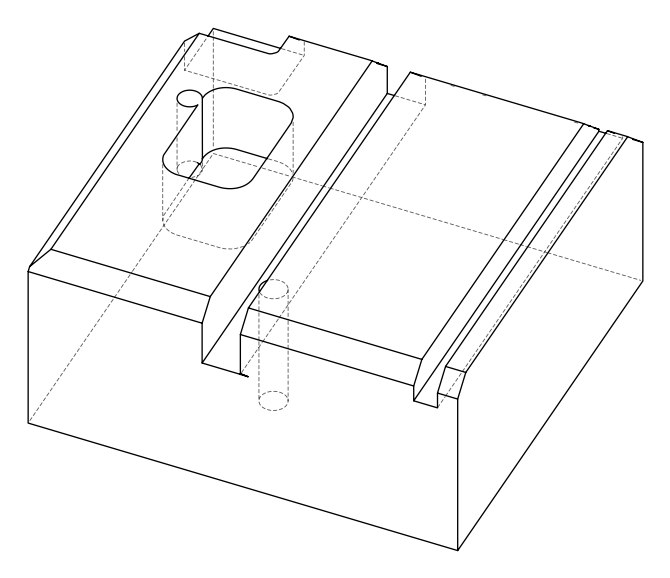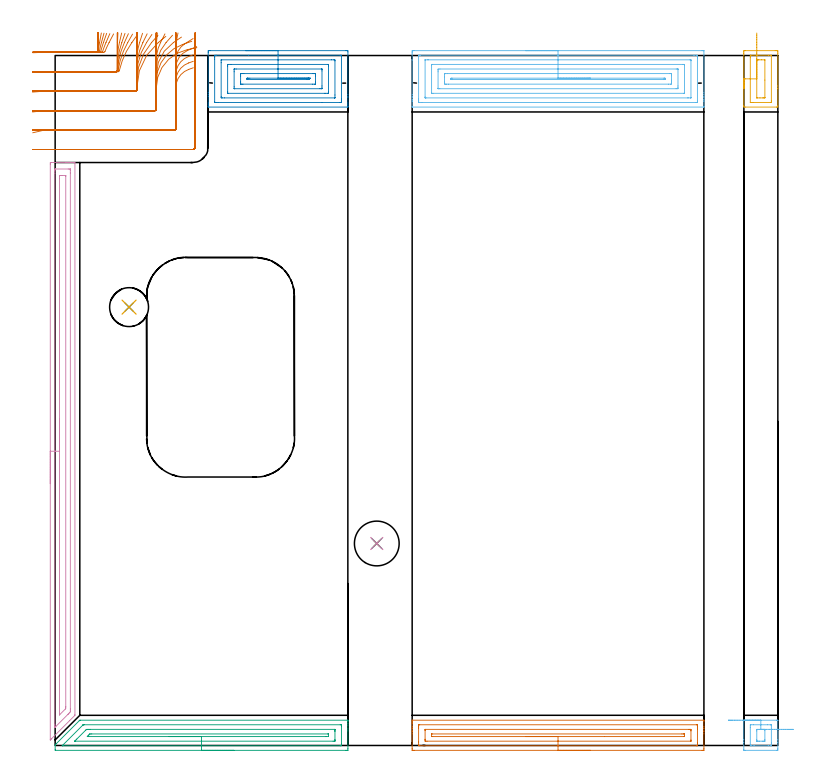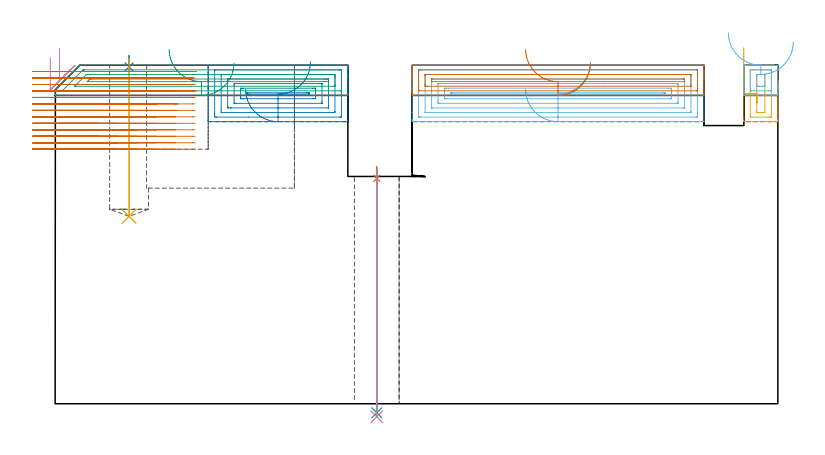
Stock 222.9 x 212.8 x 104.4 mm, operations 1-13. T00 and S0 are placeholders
(PLAN: 16 operations, 7 tool changes, 52.1 min)
(1 SPOT_DRILL | STEP1HOLE | NXT0321_9005460120000 | 0.04 min | 3787 mm3)
(2 SPOT_DRILL_1 | STEP1POCKET | NXT0321_9005460120000 | 0.03 min | 2 mm3)
(3 DRILL_THROUGH_HOLE_INTO_CENTER | STEP1HOLE | NXT0301_042 | 0.31 min | 2775 mm3)
(4 DRILL_TO_ENLARGE_THROUGH_HOLE | STEP1HOLE | NXT0301_103 | 0.31 min | 9040 mm3)
(5 DRILL_BLIND_HOLE_INTO_CENTER | STEP1POCKET | NXT0301_091 | 0.2 min | 5098 mm3)
(6 AREA_MILL | FG_CHAMFER_SURFACE | UGT0205_001 | 5.25 min | 15922 mm3)
(7 AREA_MILL_1 | FG_CHAMFER_SURFACE_1 | UGT0205_001 | 3.07 min | 4378 mm3)
(8 AREA_MILL_2 | FG_CHAMFER_SURFACE_2 | UGT0205_001 | 2.62 min | 8815 mm3)
(9 AREA_MILL_3 | FG_CHAMFER_SURFACE_3 | UGT0205_001 | 2.98 min | 4148 mm3)
(10 AREA_MILL_4 | FG_CHAMFER_SURFACE_4 | UGT0205_001 | 4.4 min | 5135 mm3)
(11 AREA_MILL_5 | FG_CHAMFER_SURFACE_5 | UGT0205_001 | 0.79 min | 2120 mm3)
(12 AREA_MILL_6 | FG_CHAMFER_SURFACE_6 | UGT0205_001 | 0.52 min | 629 mm3)
(13 MILL_CORNER_NOTCH_RECTANGULAR | CORNER_NOTCH_RECTANGULAR | NXT0201_009 | Follow Part, ap 2, ae 75% | 10.26 min | 38932 mm3)
(14 MILL_RECTANGULAR_POCKET | POCKET_RECTANGULAR_STRAIGHT | NXT0201_012 | Follow Part, ap 4, ae 75% | 5.78 min | 112252 mm3)
(15 MILL_RECTANGULAR_SLOT | SLOT_RECTANGULAR | NXT0201_012 | Follow Part, ap 4, ae 75% | 9.06 min | 136622 mm3)
(16 MILL_RECTANGULAR_SLOT_1 | SLOT_RECTANGULAR_1 | NXT0201_011 | Follow Part, ap 3, ae 75% | 6.47 min | 46583 mm3)
(TOOL NXT0321_9005460120000 | NC Spot Drill, 142deg, 12mm, Carbide, Uncoated | D12 PA142 FL30 Z2)
(TOOL NXT0301_042 | Carbide Drill 7.1mm [860.1-0710-057A1-MM 2214] | D7.1 PA140 FL85 Z2)
(TOOL NXT0301_103 | Carbide Drill 13.8mm [860.1-1380-062A1-MM 2214] | D13.8 PA140 FL77 Z2)
(TOOL NXT0301_091 | Carbide Drill 12mm [860.1-1200-036A1-MM 2214] | D12 PA140 FL55 Z2)
(TOOL UGT0205_001 | Chamfer Mill 20 x 3 x 45 deg. | D20 FL50 Z2)
(TOOL NXT0201_009 | ENDMILL 8mm [2P460-0800-NA 1630] | D8 FL26 Z6)
(TOOL NXT0201_012 | ENDMILL 16mm [2P460-1600-NA 1630] | D16 FL38 Z6)
(TOOL NXT0201_011 | ENDMILL 12mm [2P460-1200-NA 1630] | D12 FL38 Z6)
(OP 1 SPOT_DRILL)
G17 G21 G94 G90
T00 M6
G54
G17 G0 G90 X99.2 Y62.3 S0 M3
G43 Z114.4 H0
G94 G81 G98 Z69.502 F250. R73.1
G80
M5
M2
(OP 2 SPOT_DRILL_1)
G17 G21 G94 G90
T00 M6
G54
G17 G0 G90 X22.8 Y135.2 S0 M3
G43 Z114.4 H0
G94 G81 G98 Z103.884 F250. R107.4
G80
M5
M2
(OP 3 DRILL_THROUGH_HOLE_INTO_CENTER)
G17 G21 G94 G90
T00 M6
G54
G17 G0 G90 X99.2 Y62.3 S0 M3
G43 Z114.4 H1
G94 G73 G98 Z-2.792 F250. Q6.627 R72.1
G80
M5
M2
(OP 4 DRILL_TO_ENLARGE_THROUGH_HOLE)
G17 G21 G94 G90
T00 M6
G54
G17 G0 G90 X99.2 Y62.3 S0 M3
G43 Z114.4 H1
G94 G73 G98 Z-4.011 F250. Q12.352 R72.1
G80
M5
M2
(OP 5 DRILL_BLIND_HOLE_INTO_CENTER)
G17 G21 G94 G90
T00 M6
G54
G17 G0 G90 X22.8 Y135.2 S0 M3
G43 Z114.4 H1
G94 G81 G98 Z57.8 F250. R106.4
G80
M5
M2
(OP 6 AREA_MILL)
G17 G21 G94 G90
T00 M6
G54
G17 G0 G90 X145.1 Y214.3 S1061 M3
G43 Z114.4 H0
Z97.
G94 G1 X145.138 Z96.128 F250.
X145.252 Z95.263
X145.441 Z94.412
X145.703 Z93.58
X146.037 Z92.774
X146.44 Z92.
X146.908 Z91.264
X147.44 Z90.572
X148.029 Z89.929
X148.672 Z89.34
X149.364 Z88.808
X150.1 Z88.34
X150.874 Z87.937
X151.68 Z87.603
X152.512 Z87.341
X153.364 Z87.152
X154.228 Z87.038
X155.1 Z87.
X199.544
X200.057 Y214.294 Z87.003
X200.09 Y214.291 Z87.005
X200.1 Y214.252 Z87.045
Y201.329 Z99.966
Y200.781 Z100.512
Y200.124 Z101.173
Y199.905 Z101.392
Y199.248 Z102.049
Y199.029 Z102.267
Y198.591 Z102.708
Y197.088 Z104.21
X200.097 Y196.992 Z104.301
X200.09 Y196.903 Z104.389
X199.989 Y196.9 Z104.4
X110.211
X110.11 Y196.903 Z104.389
X110.103 Y196.992 Z104.301
X110.1 Y197.088 Z104.21
Y198.591 Z102.708
Y199.029 Z102.267
Y199.248 Z102.049
Y199.905 Z101.392
Y200.124 Z101.173
Y200.781 Z100.512
Y211.404 Z89.892
Y213.595 Z87.702
X110.104 Y213.923 Z87.373
X110.11 Y214.292 Z87.005
X110.278 Y214.296 Z87.002
X110.656 Y214.3 Z87.
X155.1
Y212.886 Z88.414
X197.042
X197.767 Y212.884 Z88.416
X197.933 Y212.883 Z88.417
X198.074 Y212.879 Z88.421
X198.09 Y212.834 Z88.466
X198.096 Y212.722 Z88.578
X198.099 Y212.171 Z89.129
X198.1 Y211.842 Z89.458
X198.099 Y198.702 Z102.598
X198.092 Y198.372 Z102.928
X198.09 Y198.331 Z102.969
X198.079 Y198.321 Z102.979
X198.038 Y198.319 Z102.981
X197.948 Y198.316 Z102.984
X197.767 Y198.315 Z102.985
X197.603 Y198.314 Z102.986
X113.159
X112.433 Y198.316 Z102.984
X112.267 Y198.317 Z102.983
X112.126 Y198.321 Z102.979
X112.11 Y198.366 Z102.934
X112.104 Y198.478 Z102.822
X112.101 Y199.029 Z102.271
X112.1 Y199.358 Z101.942
X112.101 Y212.498 Z88.802
X112.108 Y212.828 Z88.472
X112.11 Y212.869 Z88.431
X112.121 Y212.879 Z88.421
X112.162 Y212.881 Z88.419
X112.252 Y212.884 Z88.416
X112.433 Y212.885 Z88.415
X112.597 Y212.886 Z88.414
X155.1
Y211.472 Z89.828
X195.81 Y211.471 Z89.829
X195.989 Y211.469 Z89.831
X196.048 Y211.468 Z89.832
X196.087 Y211.465 Z89.835
X196.092 Y211.404 Z89.896
X196.097 Y211.295 Z90.005
X196.099 Y211.186 Z90.114
Y199.797 Z101.503
X196.094 Y199.76 Z101.54
X196.09 Y199.736 Z101.564
X196.077 Y199.735 Z101.565
X195.989 Y199.732 Z101.568
X195.279 Y199.729 Z101.571
X195.1 Y199.728 Z101.572
X114.39 Y199.729 Z101.571
X114.211 Y199.731 Z101.569
X114.152 Y199.732 Z101.568
X114.113 Y199.735 Z101.565
X114.108 Y199.796 Z101.504
X114.103 Y199.905 Z101.395
X114.101 Y200.014 Z101.286
Y211.403 Z89.897
X114.106 Y211.44 Z89.86
X114.11 Y211.464 Z89.836
X114.123 Y211.466 Z89.834
X114.211 Y211.468 Z89.832
X114.921 Y211.471 Z89.829
X115.1 Y211.472 Z89.828
X155.1
Y210.057 Z91.243
X193.689
X194.008 Y210.055 Z91.245
X194.079 Y210.053 Z91.247
X194.088 Y210.051 Z91.249
X194.092 Y210.042 Z91.258
X194.097 Y210.007 Z91.293
X194.099 Y209.936 Z91.364
Y201.274 Z100.026
X194.097 Y201.178 Z100.122
X194.094 Y201.155 Z100.145
X194.09 Y201.15 Z100.15
X194.081 Y201.147 Z100.153
X194.019 Y201.144 Z100.156
X193.844 Y201.143 Z100.157
X116.511
X116.192 Y201.145 Z100.155
X116.121 Y201.147 Z100.153
X116.112 Y201.149 Z100.151
X116.108 Y201.158 Z100.142
X116.103 Y201.193 Z100.107
X116.101 Y201.264 Z100.036
Y209.926 Z91.374
X116.103 Y210.022 Z91.278
X116.106 Y210.045 Z91.255
X116.11 Y210.05 Z91.25
X116.119 Y210.053 Z91.247
X116.181 Y210.056 Z91.244
X116.356 Y210.057 Z91.243
X155.1
Y208.643 Z92.657
X191.568
X191.976 Y208.639 Z92.661
X192.076 Y208.636 Z92.664
X192.091 Y208.634 Z92.666
X192.094 Y208.617 Z92.683
X192.097 Y208.582 Z92.718
X192.099 Y208.508 Z92.792
Y203.41 Z97.89
X192.097 Y202.866 Z98.434
X192.09 Y202.68 Z98.62
X192.076 Y202.564 Z98.736
X191.521 Y202.557 Z98.743
X118.632
X118.224 Y202.561 Z98.739
X118.124 Y202.564 Z98.736
X118.109 Y202.566 Z98.734
X118.106 Y202.584 Z98.716
X118.103 Y202.618 Z98.682
X118.101 Y202.692 Z98.608
Y207.79 Z93.51
X118.103 Y208.335 Z92.965
X118.11 Y208.52 Z92.78
X118.124 Y208.636 Z92.664
X118.679 Y208.643 Z92.657
X155.1
Y207.229 Z94.071
X189.448 Y207.228 Z94.072
X189.767 Y207.226 Z94.074
X190.076 Y207.222 Z94.078
X190.09 Y206.914 Z94.386
X190.098 Y206.588 Z94.712
X190.1 Y205.162 Z96.138
X190.099 Y204.835 Z96.465
X190.09 Y204.286 Z97.014
X190.079 Y203.978 Z97.322
X189.767 Y203.975 Z97.325
X189.196 Y203.972 Z97.328
X121.322 Y203.971 Z97.329
X120.752 Y203.972 Z97.328
X120.433 Y203.974 Z97.326
X120.124 Y203.978 Z97.322
X120.11 Y204.286 Z97.014
X120.102 Y204.612 Z96.688
X120.1 Y206.038 Z95.262
X120.101 Y206.365 Z94.935
X120.11 Y206.914 Z94.386
X120.121 Y207.222 Z94.078
X120.433 Y207.225 Z94.075
X121.004 Y207.228 Z94.072
X155.1 Y207.229 Z94.071
Y205.815 Z95.485
X187.762
X187.989 Y205.814 Z95.486
X188.061 Y205.811 Z95.489
X188.08 Y205.809 Z95.491
X188.09 Y205.781 Z95.519
X188.096 Y205.709 Z95.591
X188.1 Y205.6 Z95.7
X188.099 Y205.545 Z95.755
X188.096 Y205.491 Z95.809
X188.088 Y205.392 Z95.908
X187.989 Y205.389 Z95.911
X187.762 Y205.386 Z95.914
X122.438 Y205.385 Z95.915
X122.211 Y205.386 Z95.914
X122.139 Y205.389 Z95.911
X122.12 Y205.391 Z95.909
X122.11 Y205.419 Z95.881
X122.104 Y205.491 Z95.809
X122.1 Y205.6 Z95.7
X122.101 Y205.655 Z95.645
X122.104 Y205.709 Z95.591
X122.112 Y205.808 Z95.492
X122.211 Y205.811 Z95.489
X122.438 Y205.814 Z95.486
X155.1 Y205.815 Z95.485
X155.972 Z95.523
X156.836 Z95.637
X157.688 Z95.826
X158.52 Z96.088
X159.326 Z96.422
X160.1 Z96.825
X160.836 Z97.294
X161.528 Z97.825
X162.171 Z98.414
X162.76 Z99.057
X163.292 Z99.749
X163.76 Z100.485
X164.163 Z101.259
X164.497 Z102.065
X164.759 Z102.897
X164.948 Z103.749
X165.062 Z104.614
X165.1 Z105.485
G0 Z114.4
M5
M2
(OP 7 AREA_MILL_1)
G17 G21 G94 G90
T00 M6
G54
G17 G0 G90 X165.1 Y-1.5 S1061 M3
G43 Z114.4 H0
Z105.1
G94 G1 X165.062 Z104.228 F250.
X164.948 Z103.364
X164.759 Z102.512
X164.497 Z101.68
X164.163 Z100.874
X163.76 Z100.1
X163.292 Z99.364
X162.76 Z98.672
X162.171 Z98.029
X161.528 Z97.44
X160.836 Z96.909
X160.1 Z96.44
X159.326 Z96.037
X158.52 Z95.703
X157.688 Z95.441
X156.837 Z95.252
X155.972 Z95.138
X155.1 Z95.1
X110.831 Y-1.499 Z95.101
X110.656 Y-1.498 Z95.102
X110.106 Y-1.491 Z95.105
X110.103 Y-1.429 Z95.167
X110.1 Y-0.873 Z95.724
Y3.597 Z100.191
Y4.268 Z100.865
Y4.491 Z101.088
Y5.162 Z101.759
Y5.385 Z101.981
Y5.832 Z102.431
Y6.726 Z103.325
Y7.173 Z103.772
Y7.487 Z104.085
X110.106 Y7.757 Z104.35
X110.11 Y7.804 Z104.396
X110.209 Y7.8 Z104.4
X199.992
X200.09 Y7.804 Z104.396
X200.093 Y7.758 Z104.35
X200.1 Y7.487 Z104.085
Y5.832 Z102.431
Y5.385 Z101.981
Y5.162 Z101.759
Y4.491 Z101.088
Y4.268 Z100.865
Y3.597 Z100.191
Y-0.873 Z95.724
X200.098 Y-1.429 Z95.167
X200.094 Y-1.491 Z95.105
X199.544 Y-1.5 Z95.1
X155.1
Y-0.086 Z96.514
X112.433 Y-0.085 Z96.515
X112.327 Y-0.083 Z96.517
X112.124 Y-0.079 Z96.521
X112.11 Y0.021 Z96.621
X112.103 Y0.353 Z96.953
X112.101 Y0.915 Z97.515
X112.1 Y1.25 Z97.85
Y5.385 Z101.985
Y5.72 Z102.32
X112.104 Y6.279 Z102.879
X112.107 Y6.362 Z102.962
X112.109 Y6.377 Z102.977
X112.151 Y6.38 Z102.98
X112.221 Y6.383 Z102.983
X112.328 Y6.385 Z102.985
X112.433 Y6.386 Z102.986
X197.767 Y6.385 Z102.985
X197.873 Y6.383 Z102.983
X198.076 Y6.379 Z102.979
X198.09 Y6.279 Z102.879
X198.097 Y5.947 Z102.547
X198.099 Y5.385 Z101.985
X198.1 Y5.05 Z101.65
Y0.915 Z97.515
Y0.58 Z97.18
X198.096 Y0.021 Z96.621
X198.093 Y-0.062 Z96.538
X198.091 Y-0.077 Z96.523
X198.049 Y-0.08 Z96.52
X197.979 Y-0.084 Z96.516
X197.873 Y-0.085 Z96.515
X197.767 Y-0.086 Z96.514
X155.1
Y1.328 Z97.928
X114.689 Y1.329 Z97.929
X114.211 Y1.33 Z97.93
X114.143 Y1.332 Z97.932
X114.111 Y1.335 Z97.935
X114.105 Y1.474 Z98.074
X114.101 Y1.697 Z98.297
X114.1 Y1.809 Z98.409
Y1.921 Z98.521
Y4.603 Z101.203
X114.102 Y4.715 Z101.315
X114.11 Y4.937 Z101.537
X114.116 Y4.966 Z101.566
X114.123 Y4.969 Z101.569
X114.151 Y4.971 Z101.571
X195.511
X195.989 Y4.97 Z101.57
X196.057 Y4.968 Z101.568
X196.089 Y4.965 Z101.565
X196.095 Y4.826 Z101.426
X196.099 Y4.603 Z101.203
X196.1 Y4.491 Z101.091
Y1.697 Z98.297
X196.098 Y1.586 Z98.186
X196.09 Y1.363 Z97.963
X196.084 Y1.334 Z97.934
X196.077 Y1.331 Z97.931
X196.049 Y1.329 Z97.929
X155.1 Y1.328 Z97.928
Y2.743 Z99.343
X116.437
X116.236 Y2.745 Z99.345
X116.137 Y2.748 Z99.348
X116.117 Y2.749 Z99.349
X116.11 Y2.759 Z99.359
X116.108 Y2.798 Z99.398
X116.102 Y3.484 Z100.084
X116.107 Y3.54 Z100.14
X116.109 Y3.548 Z100.148
X116.121 Y3.551 Z100.151
X116.169 Y3.554 Z100.154
X116.27 Y3.556 Z100.156
X193.322 Y3.557 Z100.157
X193.763
X193.964 Y3.555 Z100.155
X194.063 Y3.552 Z100.152
X194.083 Y3.551 Z100.151
X194.09 Y3.541 Z100.141
X194.092 Y3.502 Z100.102
X194.098 Y2.816 Z99.416
X194.093 Y2.76 Z99.36
X194.091 Y2.752 Z99.352
X194.079 Y2.749 Z99.349
X194.031 Y2.746 Z99.346
X193.93 Y2.744 Z99.344
X169.433 Y2.743 Z99.343
X155.1
X154.228 Z99.381
X153.364 Z99.495
X152.512 Z99.683
X151.68 Z99.946
X150.874 Z100.28
X150.1 Z100.682
X149.364 Z101.151
X148.672 Z101.682
X148.029 Z102.272
X147.44 Z102.915
X146.909 Z103.607
X146.44 Z104.343
X146.037 Z105.116
X145.703 Z105.922
X145.441 Z106.754
X145.252 Z107.606
X145.138 Z108.471
X145.1 Z109.343
G0 Z114.4
M5
M2
(OP 8 AREA_MILL_2)
G17 G21 G94 G90
T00 M6
G54
G17 G0 G90 X58.75 Y214.3 S1061 M3
G43 Z114.4 H0
Z97.
G94 G1 X58.788 Z96.129 F250.
X58.902 Z95.264
X59.091 Z94.412
X59.353 Z93.58
X59.687 Z92.774
X60.09 Z92.
X60.558 Z91.264
X61.09 Z90.572
X61.679 Z89.929
X62.322 Z89.34
X63.014 Z88.809
X63.75 Z88.34
X64.524 Z87.937
X65.33 Z87.603
X66.162 Z87.341
X67.013 Z87.152
X67.878 Z87.038
X68.75 Z87.
X89.705 Y214.299 Z87.001
X90.085 Y214.296 Z87.002
X90.29 Y214.292 Z87.005
X90.3 Y213.923 Z87.374
Y200.781 Z100.513
Y200.198 Z101.099
Y199.905 Z101.392
Y198.153 Z103.142
Y197.567 Z103.732
Y197.152 Z104.147
X90.298 Y197.024 Z104.268
X90.29 Y196.902 Z104.388
X90.151 Y196.9 Z104.4
X47.349
X47.21 Y196.902 Z104.388
X47.202 Y197.024 Z104.268
X47.2 Y197.152 Z104.147
Y197.567 Z103.732
Y198.153 Z103.142
Y200.198 Z101.099
Y200.781 Z100.513
Y201.366 Z99.929
Y213.632 Z87.666
X47.203 Y213.923 Z87.374
X47.21 Y214.292 Z87.005
X47.415 Y214.296 Z87.002
X47.795 Y214.3 Z87.
X68.75
Y212.886 Z88.414
X87.922 Y212.885 Z88.415
X88.088 Y212.883 Z88.417
X88.26 Y212.879 Z88.421
X88.291 Y212.874 Z88.426
X88.295 Y212.852 Z88.448
X88.297 Y212.826 Z88.474
X88.3 Y212.676 Z88.624
Y199.534 Z101.766
X88.297 Y199.029 Z102.271
X88.292 Y198.665 Z102.635
X88.276 Y198.321 Z102.979
X87.922 Y198.317 Z102.983
X87.756 Y198.315 Z102.985
X82.296 Y198.314 Z102.986
X50.306
X49.578 Y198.315 Z102.985
X49.412 Y198.317 Z102.983
X49.24 Y198.321 Z102.979
X49.209 Y198.326 Z102.974
X49.205 Y198.348 Z102.952
X49.203 Y198.374 Z102.926
X49.201 Y198.524 Z102.776
X49.2 Y211.666 Z89.634
X49.203 Y212.171 Z89.129
X49.208 Y212.535 Z88.765
X49.224 Y212.879 Z88.421
X49.578 Y212.883 Z88.417
X49.744 Y212.885 Z88.415
X59.692 Y212.886 Z88.414
X68.75
Y211.471 Z89.829
X85.246
X85.963 Y211.467 Z89.833
X86.138 Y211.464 Z89.836
X86.29 Y211.448 Z89.852
X86.295 Y211.295 Z90.005
X86.299 Y211.137 Z90.163
X86.3 Y200.623 Z100.677
X86.296 Y199.905 Z101.395
X86.293 Y199.753 Z101.547
X86.287 Y199.735 Z101.565
X86.272 Y199.733 Z101.567
X86.228 Y199.73 Z101.57
X86.138 Y199.729 Z101.571
X52.253
X51.537 Y199.733 Z101.567
X51.362 Y199.736 Z101.564
X51.21 Y199.752 Z101.548
X51.205 Y199.905 Z101.395
X51.201 Y200.063 Z101.237
X51.2 Y210.577 Z90.723
X51.203 Y211.295 Z90.005
X51.207 Y211.447 Z89.853
X51.213 Y211.465 Z89.835
X51.228 Y211.467 Z89.833
X51.272 Y211.47 Z89.83
X51.362 Y211.471 Z89.829
X68.75
Y210.057 Z91.243
X84.178
X84.244 Y210.056 Z91.244
X84.274 Y210.053 Z91.247
X84.286 Y210.051 Z91.249
X84.29 Y210.039 Z91.261
X84.294 Y209.951 Z91.349
X84.3 Y209.597 Z91.703
Y209.543 Z91.757
X84.299 Y201.657 Z99.643
X84.292 Y201.246 Z100.054
X84.29 Y201.15 Z100.15
X84.161 Y201.147 Z100.153
X83.985 Y201.145 Z100.155
X83.463 Y201.143 Z100.157
X83.095
X53.322
X53.256 Y201.144 Z100.156
X53.226 Y201.147 Z100.153
X53.214 Y201.149 Z100.151
X53.21 Y201.161 Z100.139
X53.206 Y201.249 Z100.051
X53.2 Y201.603 Z99.697
Y201.657 Z99.643
X53.201 Y209.543 Z91.757
X53.208 Y209.953 Z91.347
X53.21 Y210.049 Z91.251
X53.339 Y210.053 Z91.247
X53.515 Y210.055 Z91.245
X54.037 Y210.057 Z91.243
X54.405
X68.75
Y208.643 Z92.657
X82.116 Y208.642 Z92.658
X82.22 Y208.641 Z92.659
X82.27 Y208.639 Z92.661
X82.288 Y208.637 Z92.663
X82.29 Y208.621 Z92.679
X82.295 Y208.516 Z92.784
X82.3 Y208.057 Z93.243
Y203.41 Z97.89
X82.298 Y202.802 Z98.498
X82.292 Y202.598 Z98.702
X82.29 Y202.567 Z98.733
X82.274 Y202.564 Z98.736
X82.222 Y202.561 Z98.739
X82.114 Y202.558 Z98.742
X81.68 Y202.557 Z98.743
X55.384 Y202.558 Z98.742
X55.28 Y202.559 Z98.741
X55.23 Y202.561 Z98.739
X55.212 Y202.563 Z98.737
X55.21 Y202.579 Z98.721
X55.205 Y202.684 Z98.616
X55.2 Y203.143 Z98.157
Y207.79 Z93.51
X55.202 Y208.398 Z92.902
X55.208 Y208.602 Z92.698
X55.21 Y208.633 Z92.667
X55.226 Y208.636 Z92.664
X55.278 Y208.639 Z92.661
X55.386 Y208.642 Z92.658
X55.82 Y208.643 Z92.657
X68.75
Y207.229 Z94.071
X79.577 Y207.228 Z94.072
X79.896 Y207.226 Z94.074
X80.216 Y207.222 Z94.078
X80.29 Y207.216 Z94.084
X80.294 Y207.152 Z94.148
X80.298 Y207.046 Z94.254
X80.299 Y206.914 Z94.386
X80.3 Y206.518 Z94.782
Y204.765 Z96.535
X80.298 Y204.286 Z97.014
X80.295 Y204.088 Z97.212
X80.29 Y203.99 Z97.31
X80.283 Y203.977 Z97.323
X80.262 Y203.975 Z97.325
X80.215 Y203.972 Z97.328
X79.896 Y203.971 Z97.329
X79.325
X57.923 Y203.972 Z97.328
X57.604 Y203.974 Z97.326
X57.284 Y203.978 Z97.322
X57.21 Y203.984 Z97.316
X57.206 Y204.048 Z97.252
X57.202 Y204.154 Z97.146
X57.201 Y204.286 Z97.014
X57.2 Y204.682 Z96.618
Y206.435 Z94.865
X57.202 Y206.914 Z94.386
X57.205 Y207.112 Z94.188
X57.21 Y207.21 Z94.09
X57.217 Y207.222 Z94.078
X57.238 Y207.225 Z94.075
X57.285 Y207.228 Z94.072
X57.604 Y207.229 Z94.071
X58.175
X68.75
Y205.815 Z95.485
X78.113 Y205.814 Z95.486
X78.186
X78.244 Y205.811 Z95.489
X78.279 Y205.808 Z95.492
X78.29 Y205.804 Z95.496
X78.292 Y205.783 Z95.517
X78.298 Y205.6 Z95.7
X78.297 Y205.508 Z95.792
X78.293 Y205.417 Z95.883
X78.29 Y205.395 Z95.905
X78.274 Y205.392 Z95.908
X78.222 Y205.389 Z95.911
X78.113 Y205.386 Z95.914
X77.885 Y205.385 Z95.915
X77.658
X59.387 Y205.386 Z95.914
X59.314
X59.256 Y205.389 Z95.911
X59.221 Y205.392 Z95.908
X59.21 Y205.396 Z95.904
X59.208 Y205.417 Z95.883
X59.202 Y205.6 Z95.7
X59.203 Y205.692 Z95.608
X59.207 Y205.783 Z95.517
X59.21 Y205.805 Z95.495
X59.226 Y205.808 Z95.492
X59.278 Y205.811 Z95.489
X59.387 Y205.813 Z95.487
X59.615 Y205.814 Z95.486
X60.051 Y205.815 Z95.485
X68.75
X69.622 Z95.523
X70.486 Z95.637
X71.338 Z95.826
X72.17 Z96.088
X72.976 Z96.422
X73.75 Z96.825
X74.486 Z97.294
X75.178 Z97.825
X75.821 Z98.414
X76.41 Z99.058
X76.941 Z99.75
X77.41 Z100.485
X77.813 Z101.259
X78.147 Z102.065
X78.409 Z102.897
X78.598 Z103.749
X78.712 Z104.614
X78.75 Z105.485
G0 Z114.4
M5
M2
(OP 9 AREA_MILL_3)
G17 G21 G94 G90
T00 M6
G54
G17 G0 G90 X55.15 Y-1.5 S1061 M3
G43 Z114.4 H0
Z105.1
G94 G1 X55.112 Z104.228 F250.
X54.998 Z103.364
X54.809 Z102.512
X54.547 Z101.68
X54.213 Z100.874
X53.81 Z100.1
X53.342 Z99.364
X52.81 Z98.672
X52.221 Z98.029
X51.578 Z97.44
X50.886 Z96.908
X50.15 Z96.44
X49.376 Z96.037
X48.57 Z95.703
X47.738 Z95.441
X46.887 Z95.252
X46.022 Z95.138
X45.15 Z95.1
X0.143
X0.076 Y-1.497 Z95.102
X0.01 Y-1.492 Z95.105
X0. Y-1.194 Z95.405
Y0.027 Z96.627
X0.01 Y0.206 Z96.803
X0.12 Y0.319 Z96.916
X0.291 Y0.493 Z97.09
X7.418 Y7.62 Z104.216
X7.519 Y7.72 Z104.317
X7.606 Y7.796 Z104.389
X7.718 Y7.8 Z104.4
X90.157
X90.29 Y7.797 Z104.388
X90.297 Y7.765 Z104.356
X90.299 Y7.743 Z104.334
X90.3 Y7.398 Z103.998
Y6.852 Z103.451
Y6.279 Z102.874
Y5.099 Z101.696
Y4.491 Z101.085
Y-0.873 Z95.724
X90.298 Y-1.461 Z95.136
X90.293 Y-1.491 Z95.106
X89.712 Y-1.5 Z95.1
X45.15
Y-0.086 Z96.514
X2.371
X2.264 Y-0.084 Z96.516
X2.195 Y-0.081 Z96.519
X2.184 Y-0.08 Z96.52
X2.193 Y-0.065 Z96.535
X2.222 Y-0.03 Z96.57
X2.271 Y0.021 Z96.621
X2.321 Y0.071 Z96.671
X8.569 Y6.319 Z102.919
X8.609 Y6.357 Z102.957
X8.64 Y6.378 Z102.978
X8.66 Y6.381 Z102.981
X8.708 Y6.384 Z102.984
X8.806 Y6.385 Z102.985
X9.002 Y6.386 Z102.986
X87.929 Y6.385 Z102.985
X88.036 Y6.384 Z102.984
X88.248 Y6.379 Z102.979
X88.291 Y6.376 Z102.976
X88.294 Y6.364 Z102.964
X88.298 Y6.332 Z102.932
X88.299 Y6.279 Z102.879
X88.3 Y5.907 Z102.507
X88.299 Y0.544 Z97.144
X88.293 Y0.021 Z96.621
X88.29 Y-0.066 Z96.534
X88.141 Y-0.079 Z96.521
X88.034 Y-0.084 Z96.516
X87.929 Y-0.085 Z96.515
X45.15 Y-0.086 Z96.514
Y1.328 Z97.928
X6.246 Y1.329 Z97.929
X6.189 Y1.331 Z97.931
X6.108 Y1.335 Z97.935
X6.053 Y1.343 Z97.943
X6.092 Y1.384 Z97.984
X6.223 Y1.521 Z98.121
X6.508 Y1.809 Z98.409
X6.668 Y1.969 Z98.569
X9.346 Y4.647 Z101.247
X9.501 Y4.801 Z101.401
X9.622 Y4.915 Z101.515
X9.665 Y4.954 Z101.554
X9.709 Y4.964 Z101.564
X9.916 Y4.968 Z101.568
X10.392 Y4.971 Z101.571
X10.804
X86.257
X86.28 Y4.968 Z101.568
X86.285 Y4.966 Z101.566
X86.29 Y4.951 Z101.551
X86.298 Y4.645 Z101.245
X86.3 Y4.491 Z101.091
Y4.337 Z100.937
Y1.809 Z98.409
Y1.655 Z98.255
X86.297 Y1.502 Z98.102
X86.292 Y1.399 Z97.999
X86.287 Y1.335 Z97.935
X86.265 Y1.333 Z97.933
X86.147 Y1.331 Z97.931
X85.734 Y1.329 Z97.929
X45.15 Y1.328 Z97.928
Y2.743 Z99.343
X10.352
X10.021 Y2.745 Z99.345
X9.939 Y2.748 Z99.348
X9.911 Y2.75 Z99.35
X9.915 Y2.756 Z99.356
X9.949 Y2.795 Z99.395
X10.123 Y2.973 Z99.573
X10.298 Y3.15 Z99.75
X10.392 Y3.243 Z99.843
X10.57 Y3.418 Z100.018
X10.667 Y3.51 Z100.11
X10.7 Y3.54 Z100.14
X10.742 Y3.55 Z100.15
X11.283 Y3.557 Z100.157
X84.12
X84.221 Y3.555 Z100.155
X84.271 Y3.553 Z100.153
X84.288 Y3.551 Z100.151
X84.29 Y3.535 Z100.135
X84.295 Y2.772 Z99.372
X84.29 Y2.751 Z99.351
X84.283 Y2.75 Z99.35
X83.473 Y2.743 Z99.343
X83.433
X45.15
X44.278 Z99.381
X43.414 Z99.495
X42.562 Z99.683
X41.73 Z99.946
X40.924 Z100.28
X40.15 Z100.682
X39.414 Z101.151
X38.722 Z101.682
X38.079 Z102.272
X37.49 Z102.915
X36.959 Z103.607
X36.49 Z104.343
X36.087 Z105.116
X35.753 Z105.922
X35.491 Z106.754
X35.302 Z107.606
X35.188 Z108.471
X35.15 Z109.343
G0 Z114.4
M5
M2
(OP 10 AREA_MILL_4)
G17 G21 G94 G90
T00 M6
G54
G17 G0 G90 X-1.5 Y80.75 S1061 M3
G43 Z114.4 H0
Z106.8
G94 G1 Y80.788 Z105.928 F250.
Y80.902 Z105.063
Y81.091 Z104.212
Y81.353 Z103.38
Y81.687 Z102.574
Y82.09 Z101.8
Y82.558 Z101.064
Y83.09 Z100.372
Y83.679 Z99.729
Y84.322 Z99.14
Y85.014 Z98.608
Y85.75 Z98.14
Y86.524 Z97.737
Y87.33 Z97.403
Y88.162 Z97.141
Y89.014 Z96.952
Y89.878 Z96.838
Y90.75 Z96.8
Y179.183
X-1.498 Y179.503 Z96.801
X-1.494 Y179.79 Z96.804
X-1.186 Y179.8 Z97.111
X3.172 Z101.466
X3.711 Z102.008
X4.043 Z102.339
X4.583 Z102.879
X4.915 Z103.209
X5.579 Z103.878
X5.861 Z104.16
X5.982 Y179.798 Z104.274
X6.097 Y179.79 Z104.388
X6.1 Y179.63 Z104.4
Y9.463
X6.097 Y9.305 Z104.389
X6.022 Y9.221 Z104.319
X4.479 Y7.679 Z102.779
X-1.051 Y2.148 Z97.247
X-1.186 Y2.011 Z97.109
X-1.329 Y1.87 Z96.969
X-1.478 Y1.721 Z96.819
X-1.496 Y1.709 Z96.801
X-1.499 Y1.71 Z96.799
X-1.5 Y1.87 Z96.8
Y90.75
X-0.086 Z98.214
Y176.503
X-0.085 Y177.161 Z98.215
X-0.083 Y177.397 Z98.217
X-0.079 Y177.725 Z98.221
X-0.067 Y177.79 Z98.233
X0.032 Y177.795 Z98.332
X0.165 Y177.799 Z98.465
X4.043 Y177.8 Z102.343
X4.523 Y177.798 Z102.823
X4.649 Y177.793 Z102.949
X4.672 Y177.791 Z102.972
X4.679 Y177.748 Z102.979
X4.682 Y177.635 Z102.982
X4.684 Y177.397 Z102.984
X4.686 Y176.738 Z102.986
Y176.503
X4.685 Y11.249 Z102.985
X4.682 Y10.595 Z102.982
X4.679 Y10.356 Z102.979
X4.365 Y10.026 Z102.665
X4.043 Y9.695 Z102.343
X3.929 Y9.579 Z102.229
X0.24 Y5.89 Z98.54
X0.013 Y5.67 Z98.313
X-0.047 Y5.615 Z98.253
X-0.079 Y5.591 Z98.221
X-0.082 Y5.651 Z98.218
X-0.084 Y5.89 Z98.216
X-0.086 Y6.261 Z98.214
Y6.548
Y90.75
X1.328 Z99.628
X1.329 Y174.819 Z99.629
X1.333 Y175.61 Z99.633
X1.335 Y175.706 Z99.635
X1.342 Y175.79 Z99.642
X1.428 Y175.792 Z99.728
X2.115 Y175.799 Z100.415
X3.172 Z101.472
X3.233 Y175.798 Z101.533
X3.255 Y175.794 Z101.555
X3.263 Y175.791 Z101.563
X3.265 Y175.779 Z101.565
X3.269 Y175.712 Z101.569
X3.271 Y175.61 Z101.571
Y175.508
Y12.041
X3.27 Y11.938 Z101.57
X3.267 Y11.733 Z101.567
X3.259 Y11.37 Z101.559
X3.15 Y11.249 Z101.45
X1.428 Y9.527 Z99.728
X1.396 Y9.496 Z99.696
X1.362 Y9.463 Z99.662
X1.346 Y9.456 Z99.646
X1.334 Y9.453 Z99.634
X1.332 Y9.463 Z99.632
X1.33 Y9.483 Z99.63
X1.329 Y9.565 Z99.629
X1.328 Y90.75 Z99.628
Y91.622 Z99.666
Y92.486 Z99.78
Y93.338 Z99.969
Y94.17 Z100.232
Y94.976 Z100.565
Y95.75 Z100.968
Y96.486 Z101.437
Y97.178 Z101.968
Y97.821 Z102.557
Y98.41 Z103.201
Y98.942 Z103.893
Y99.41 Z104.628
Y99.813 Z105.402
Y100.147 Z106.208
Y100.409 Z107.04
Y100.598 Z107.892
Y100.712 Z108.757
Y100.75 Z109.628
G0 Z114.4
M5
M2
(OP 11 AREA_MILL_5)
G17 G21 G94 G90
T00 M6
G54
G17 G0 G90 X212.4 Y205.6 S1061 M3
G43 Z114.4 H0
Z109.837
G94 G1 Y205.011 Z109.194 F250.
Y204.479 Z108.502
Y204.011 Z107.766
Y203.608 Z106.992
Y203.274 Z106.186
Y203.012 Z105.354
Y202.823 Z104.502
Y202.709 Z103.637
Y202.671 Z102.766
Y202.709 Z101.894
Y202.823 Z101.029
Y203.012 Z100.178
Y203.274 Z99.346
Y203.608 Z98.54
Y204.011 Z97.766
Y204.48 Z97.03
Y205.011 Z96.338
Y205.6 Z95.695
Y213.462 Z87.833
X212.403 Y213.923 Z87.372
X212.408 Y214.29 Z87.005
X212.816 Y214.3 Z87.
X222.106
X222.484 Y214.298 Z87.002
X222.892 Y214.29 Z87.005
X222.897 Y213.923 Z87.372
X222.9 Y213.509 Z87.786
Y203.41 Z97.884
Y202.58 Z98.72
Y197.257 Z104.043
X222.89 Y196.907 Z104.393
X222.484 Y196.9 Z104.4
X212.816
X212.41 Y196.907 Z104.393
X212.4 Y197.257 Z104.043
Y202.58 Z98.72
Y203.41 Z97.884
Y205.6 Z95.695
X212.402
X212.816 Y205.602 Z95.698
X214.4 Y205.6 Z95.7
Y212.344 Z88.956
X214.402 Y212.517 Z88.783
X214.41 Y212.862 Z88.438
X214.424 Y212.88 Z88.42
X214.44 Y212.883 Z88.417
X214.484 Y212.885 Z88.415
X214.574 Y212.886 Z88.414
X220.009
X220.726 Y212.884 Z88.416
X220.891 Y212.883 Z88.417
X220.896 Y212.879 Z88.421
X220.899 Y212.875 Z88.425
X220.9 Y198.856 Z102.444
X220.898 Y198.683 Z102.617
X220.89 Y198.338 Z102.962
X220.876 Y198.32 Z102.98
X220.86 Y198.317 Z102.983
X220.816 Y198.315 Z102.985
X220.726 Y198.314 Z102.986
X215.291
X214.574 Y198.316 Z102.984
X214.409 Y198.317 Z102.983
X214.404 Y198.321 Z102.979
X214.401 Y198.325 Z102.975
X214.4 Y205.6 Z95.7
X216.4
Y211.295 Z90.005
X216.402 Y211.396 Z89.904
X216.405 Y211.446 Z89.854
X216.409 Y211.464 Z89.836
X216.502 Y211.467 Z89.833
X216.856 Y211.471 Z89.829
X217.033
X217.912
X218.791
X218.854 Y211.47 Z89.83
X218.864 Y211.468 Z89.832
X218.89 Y211.456 Z89.844
X218.899 Y211.364 Z89.936
X218.9 Y205.23 Z96.07
Y199.905 Z101.395
X218.898 Y199.804 Z101.496
X218.895 Y199.754 Z101.546
X218.891 Y199.736 Z101.564
X218.798 Y199.733 Z101.567
X218.444 Y199.729 Z101.571
X218.267 Y199.728 Z101.572
X217.388
X216.509 Y199.729 Z101.571
X216.446 Y199.73 Z101.57
X216.436 Y199.732 Z101.568
X216.41 Y199.744 Z101.556
X216.401 Y199.836 Z101.464
X216.4 Y205.6 Z95.7
Y206.243 Z95.111
Y206.935 Z94.58
Y207.671 Z94.111
Y208.445 Z93.708
Y209.251 Z93.374
Y210.083 Z93.112
Y210.935 Z92.923
Y211.799 Z92.809
Y212.671 Z92.771
Y213.543 Z92.809
Y214.408 Z92.923
Y215.259 Z93.112
Y216.091 Z93.374
Y216.897 Z93.708
Y217.671 Z94.111
Y218.407 Z94.58
Y219.099 Z95.111
Y219.742 Z95.7
G0 Z114.4
M5
M2
(OP 12 AREA_MILL_6)
G17 G21 G94 G90
T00 M6
G54
G17 G0 G90 X207.65 Y7.8 S1061 M3
G43 Z114.4 H0
G94 G1 X207.688 Z113.528 F250.
X207.802 Z112.663
X207.991 Z111.812
X208.253 Z110.98
X208.587 Z110.174
X208.99 Z109.4
X209.459 Z108.664
X209.99 Z107.972
X210.579 Z107.329
X211.222 Z106.739
X211.914 Z106.208
X212.65 Z105.74
X213.424 Z105.337
X214.23 Z105.003
X215.062 Z104.741
X215.914 Z104.552
X216.778 Z104.438
X217.65 Z104.4
X222.484
X222.879 Y7.795 Z104.395
X222.89 Y7.794 Z104.394
X222.9 Y7.712 Z104.312
Y1.761 Z98.361
Y0.915 Z97.509
Y-0.873 Z95.722
X222.897 Y-1.347 Z95.248
X222.89 Y-1.491 Z95.104
X222.748 Y-1.498 Z95.098
X222.484 Y-1.5 Z95.1
X212.816
X212.549 Y-1.495 Z95.102
X212.41 Y-1.49 Z95.105
X212.4 Y-1.344 Z95.251
Y0.915 Z97.509
Y1.761 Z98.361
Y7.63 Z104.229
X212.41 Y7.794 Z104.394
X212.422 Y7.795 Z104.395
X212.816 Y7.8 Z104.4
X217.65
Y6.386 Z102.986
X219.742
X220.622 Y6.385 Z102.985
X220.726 Y6.384 Z102.984
X220.831 Y6.381 Z102.981
X220.89 Y6.378 Z102.978
X220.894 Y6.338 Z102.938
X220.897 Y6.279 Z102.879
X220.9 Y6.103 Z102.703
Y0.739 Z97.339
X220.893 Y0.021 Z96.621
X220.89 Y-0.066 Z96.534
X220.886 Y-0.079 Z96.521
X220.865 Y-0.082 Z96.518
X220.83 Y-0.084 Z96.516
X220.726 Y-0.085 Z96.515
X219.952 Y-0.086 Z96.514
X215.558
X214.678 Y-0.085 Z96.515
X214.574 Y-0.084 Z96.516
X214.469 Y-0.081 Z96.519
X214.41 Y-0.078 Z96.522
X214.406 Y-0.038 Z96.562
X214.403 Y0.021 Z96.621
X214.4 Y0.197 Z96.797
Y5.562 Z102.162
X214.407 Y6.279 Z102.879
X214.41 Y6.366 Z102.966
X214.414 Y6.379 Z102.979
X214.435 Y6.382 Z102.982
X214.47 Y6.384 Z102.984
X214.574 Y6.385 Z102.985
X215.348 Y6.386 Z102.986
X217.65
Y4.972 Z101.572
X218.089
X218.496 Y4.971 Z101.571
X218.788 Y4.97 Z101.57
X218.838 Y4.968 Z101.568
X218.884 Y4.965 Z101.565
X218.89 Y4.894 Z101.494
X218.899 Y4.561 Z101.161
Y1.809 Z98.409
X218.893 Y1.397 Z97.997
X218.89 Y1.348 Z97.948
X218.879 Y1.335 Z97.935
X218.845 Y1.333 Z97.933
X218.719 Y1.33 Z97.93
X218.562 Y1.329 Z97.929
X218.089 Y1.328 Z97.928
X217.211
X216.804 Y1.329 Z97.929
X216.512 Y1.33 Z97.93
X216.462 Y1.332 Z97.932
X216.416 Y1.335 Z97.935
X216.41 Y1.406 Z98.006
X216.401 Y1.739 Z98.339
Y4.491 Z101.091
X216.407 Y4.903 Z101.503
X216.41 Y4.953 Z101.553
X216.421 Y4.965 Z101.565
X216.455 Y4.967 Z101.567
X216.581 Y4.97 Z101.57
X216.738 Y4.971 Z101.571
X217.211 Y4.972 Z101.572
X217.65
X218.522 Z101.61
X219.387 Z101.723
X220.238 Z101.912
X221.07 Z102.175
X221.876 Z102.508
X222.65 Y4.971 Z102.911
X223.386 Z103.38
X224.078 Z103.911
X224.721 Z104.5
X225.31 Z105.144
X225.842 Z105.836
X226.31 Z106.571
X226.713 Z107.345
X227.047 Z108.151
X227.309 Z108.983
X227.498 Z109.835
X227.612 Z110.7
X227.65 Z111.571
G0 Z114.4
M5
M2
(OP 13 MILL_CORNER_NOTCH_RECTANGULAR)
G17 G21 G94 G90
T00 M6
G54
G17 G0 G90 X-6.877 Y213.652 S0 M3
G43 Z114.464 H1
Z102.467
G94 G1 X-3.879 Y213.775 F250.
G2 X-2.649 Y213.8 R30. F500.
G1 X14.995
G3 X15.362 Y214.048 R0.4
G2 X16.633 Y216.8 R30.
G1 X18.026 Y219.457 F250.
G0 Z114.464
X-6.995 Y207.593
Z102.467
G1 X-4. Y207.762
G2 X-2.649 Y207.8 R24. F500.
G1 X19.393
G3 X19.78 Y208.11 R0.4
G2 X23.66 Y216.8 R24.
G1 X25.402 Y219.243 F250.
G0 Z114.464
X-6.992 Y201.524
Z102.467
G1 X-4. Y201.749
G2 X-2.649 Y201.8 R18. F500.
G1 X24.802
G3 X25.2 Y202.198 R0.4
G1 Y202.865
G2 X31.806 Y216.8 R18.
G1 X34.128 Y218.699 F250.
G0 Z114.464
X-6.981 Y195.386
Z102.467
G1 X-4. Y195.724
G2 X-2.649 Y195.8 R12. F500.
G1 X30.802
G3 X31.2 Y196.198 R0.4
G1 Y202.865
G2 X40.764 Y214.615 R12.
G1 X43.702 Y215.224 F250.
G0 Z114.464
X-6.923 Y188.971
Z102.467
G1 X-4. Y189.646
G2 X-2.649 Y189.8 R6. F500.
G1 X36.802
G3 X37.2 Y190.198 R0.4
G1 Y202.865
G2 X41.2 Y208.522 R6.
G1 X42.614 Y209.022 F250.
G0 Z114.464
X-5.649 Y183.8
Z102.467
G1 X-2.649
X42.4 F500.
G3 X43.2 Y184.6 R0.8
G1 Y202.865
Y205.865 F250.
G0 Z114.464
X-6.873 Y213.8
Z100.469
G1 X-3.873
X14.272 F500.
G3 X14.649 Y214.075 R0.4
G2 X15.677 Y216.8 R30.
G1 X16.871 Y219.552 F250.
G0 Z114.464
X-7. Y207.785
Z100.469
G1 X-4. Y207.8
X-3.886 F500.
X19.032
G3 X19.425 Y208.143 R0.4
G2 X22.379 Y216.8 R24.
G1 X23.871 Y219.403 F250.
G0 Z114.464
X-7. Y201.781
Z100.469
G1 X-4. Y201.8
X-3.886 F500.
X24.802
G3 X25.2 Y202.198 R0.4
G1 Y204.863
G2 X29.727 Y216.8 R18.
G1 X31.717 Y219.045 F250.
G0 Z114.464
X-7. Y195.771
Z100.469
G1 X-4. Y195.799
X-3.886 Y195.8 F500.
X30.802
G3 X31.2 Y196.198 R0.4
G1 Y204.863
G2 X39.293 Y216.209 R12.
G1 X42.129 Y217.186 F250.
G0 Z114.464
X-6.999 Y189.742
Z100.469
G1 X-4. Y189.799
X-3.886 Y189.8 F500.
X36.802
G3 X37.2 Y190.198 R0.4
G1 Y204.863
G2 X41.2 Y210.52 R6.
G1 X42.614 Y211.02 F250.
G0 Z114.464
X-6.886 Y183.8
Z100.469
G1 X-3.886
X42.4 F500.
G3 X43.2 Y184.6 R0.8
G1 Y204.863
Y207.863 F250.
G0 Z114.464
X-6.873 Y213.8
Z98.472
G1 X-3.873
X13.702 F500.
G3 X14.086 Y214.101 R0.4
G2 X14.894 Y216.8 R30.
G1 X15.888 Y219.631 F250.
G0 Z114.464
X-7. Y207.8
Z98.472
G1 X-4.
X18.839 F500.
G3 X19.236 Y208.175 R0.4
G2 X21.354 Y216.8 R24.
G1 X22.596 Y219.531 F250.
G0 Z114.464
X-7. Y201.8
Z98.472
G1 X-4.
X24.802 F500.
G3 X25.2 Y202.198 R0.4
G1 Y206.862
G2 X28.192 Y216.8 R18.
G1 X29.848 Y219.301 F250.
G0 Z114.464
X-7. Y195.8
Z98.472
G1 X-4.
X30.802 F500.
G3 X31.2 Y196.198 R0.4
G1 Y206.862
G2 X36.474 Y216.8 R12.
G1 X38.958 Y218.482 F250.
G0 Z114.464
X-7. Y189.8
Z98.472
G1 X-4.
X36.802 F500.
G3 X37.2 Y190.198 R0.4
G1 Y206.862
G2 X41.2 Y212.519 R6.
G1 X42.614 Y213.019 F250.
G0 Z114.464
X-7. Y183.8
Z98.472
G1 X-4.
X42.4 F500.
G3 X43.2 Y184.6 R0.8
G1 Y206.862
Y209.862 F250.
G0 Z114.464
X-6.873 Y213.8
Z96.475
G1 X-3.873
X13.277 F500.
G3 X13.667 Y214.127 R0.4
G2 X14.272 Y216.8 R30.
G1 X15.067 Y219.693 F250.
G0 Z114.464
X-7. Y207.8
Z96.475
G1 X-4.
X18.803 F500.
G3 X19.2 Y208.197 R0.4
G1 Y208.853
G2 X20.554 Y216.8 R24.
G1 X21.547 Y219.631 F250.
G0 Z114.464
X-7. Y201.8
Z96.475
G1 X-4.
X24.802 F500.
G3 X25.2 Y202.198 R0.4
G1 Y208.853
G2 X27.05 Y216.8 R18.
G1 X28.374 Y219.492 F250.
G0 Z114.464
X-7. Y195.8
Z96.475
G1 X-4.
X30.802 F500.
G3 X31.2 Y196.198 R0.4
G1 Y208.853
G2 X34.209 Y216.8 R12.
G1 X36.196 Y219.048 F250.
G0 Z114.464
X-7. Y189.8
Z96.475
G1 X-4.
X36.802 F500.
G3 X37.2 Y190.198 R0.4
G1 Y208.853
G2 X40.88 Y214.386 R6.
G1 X43.646 Y215.546 F250.
G0 Z114.464
X-7. Y183.8
Z96.475
G1 X-4.
X42.4 F500.
G3 X43.2 Y184.6 R0.8
G1 Y208.853
Y211.853 F250.
G0 Z114.464
X-6.873 Y213.8
Z94.478
G1 X-3.873
X12.936 F500.
G3 X13.331 Y214.16 R0.4
G2 X13.698 Y216.8 R30.
G1 X14.243 Y219.75 F250.
G0 Z114.464
X-7. Y207.8
Z94.478
G1 X-4.
X18.803 F500.
G3 X19.2 Y208.197 R0.4
G1 Y211.355
G2 X19.826 Y216.8 R24.
G1 X20.507 Y219.722 F250.
G0 Z114.464
X-7. Y201.8
Z94.478
G1 X-4.
X24.802 F500.
G3 X25.2 Y202.198 R0.4
G1 Y211.355
G2 X26.043 Y216.8 R18.
G1 X26.951 Y219.659 F250.
G0 Z114.464
X-7. Y195.8
Z94.478
G1 X-4.
X30.802 F500.
G3 X31.2 Y196.198 R0.4
G1 Y211.355
G2 X32.507 Y216.8 R12.
G1 X33.868 Y219.473 F250.
G0 Z114.464
X-7. Y189.8
Z94.478
G1 X-4.
X36.802 F500.
G3 X37.2 Y190.198 R0.4
G1 Y211.355
G2 X40.014 Y216.439 R6.
G1 X42.557 Y218.032 F250.
G0 Z114.464
X-7. Y183.8
Z94.478
G1 X-4.
X42.4 F500.
G3 X43.2 Y184.6 R0.8
G1 Y211.355
Y214.355 F250.
G0 Z114.464
X-6.873 Y213.8
Z92.481
G1 X-3.873
X12.803 F500.
G3 X13.2 Y214.197 R0.4
G1 Y215.649
G2 X13.222 Y216.8 R30.
G1 X13.337 Y219.798 F250.
G0 Z114.464
X-7. Y207.8
Z92.481
G1 X-4.
X18.803 F500.
G3 X19.2 Y208.197 R0.4
G1 Y215.649
G2 X19.228 Y216.8 R24.
G1 X19.372 Y219.797 F250.
G0 Z114.464
X-7. Y201.8
Z92.481
G1 X-4.
X24.802 F500.
G3 X25.2 Y202.198 R0.4
G1 Y215.649
G2 X25.237 Y216.8 R18.
G1 X25.429 Y219.794 F250.
G0 Z114.464
X-7. Y195.8
Z92.481
G1 X-4.
X30.802 F500.
G3 X31.2 Y196.198 R0.4
G1 Y215.649
G2 X31.255 Y216.8 R12.
G1 X31.543 Y219.786 F250.
G0 Z114.464
X-7. Y189.8
Z92.481
G1 X-4.
X36.802 F500.
G3 X37.2 Y190.198 R0.4
G1 Y215.649
G2 X37.311 Y216.8 R6.
G1 X37.887 Y219.744 F250.
G0 Z114.464
X-7. Y183.8
Z92.481
G1 X-4.
X42.4 F500.
G3 X43.2 Y184.6 R0.8
G1 Y215.649
Y218.649 F250.
G0 Z114.464
X-6.873 Y213.8
Z90.483
G1 X-3.873
X12.803 F500.
G3 X13.2 Y214.197 R0.4
G1 Y216.729
Y216.8
X13.207 Y219.8 F250.
G0 Z114.464
X-7. Y207.8
Z90.483
G1 X-4.
X18.803 F500.
G3 X19.2 Y208.197 R0.4
G1 Y216.729
Y216.8
X19.209 Y219.8 F250.
G0 Z114.464
X-7. Y201.8
Z90.483
G1 X-4.
X24.802 F500.
G3 X25.2 Y202.198 R0.4
G1 Y216.729
Y216.8
X25.212 Y219.8 F250.
G0 Z114.464
X-7. Y195.8
Z90.483
G1 X-4.
X30.802 F500.
G3 X31.2 Y196.198 R0.4
G1 Y216.729
Y216.8
X31.218 Y219.8 F250.
G0 Z114.464
X-7. Y189.8
Z90.483
G1 X-4.
X36.802 F500.
G3 X37.2 Y190.198 R0.4
G1 Y216.729
Y216.8
X37.236 Y219.8 F250.
G0 Z114.464
X-7. Y183.8
Z90.483
G1 X-4.
X42.4 F500.
G3 X43.2 Y184.6 R0.8
G1 Y216.729
Y219.729 F250.
G0 Z114.464
X-6.873 Y213.8
Z88.486
G1 X-3.873
X12.803 F500.
G3 X13.2 Y214.197 R0.4
G1 Y216.8
Y219.8 F250.
G0 Z114.464
X-7. Y207.8
Z88.486
G1 X-4.
X18.803 F500.
G3 X19.2 Y208.197 R0.4
G1 Y216.8
Y219.8 F250.
G0 Z114.464
X-7. Y201.8
Z88.486
G1 X-4.
X24.802 F500.
G3 X25.2 Y202.198 R0.4
G1 Y216.8
Y219.8 F250.
G0 Z114.464
X-7. Y195.8
Z88.486
G1 X-4.
X30.802 F500.
G3 X31.2 Y196.198 R0.4
G1 Y216.8
Y219.8 F250.
G0 Z114.464
X-7. Y189.8
Z88.486
G1 X-4.
X36.802 F500.
G3 X37.2 Y190.198 R0.4
G1 Y216.8
Y219.8 F250.
G0 Z114.464
X-7. Y183.8
Z88.486
G1 X-4.
X42.4 F500.
G3 X43.2 Y184.6 R0.8
G1 Y216.8
Y219.8 F250.
G0 Z114.464
X-6.873 Y213.8
Z86.489
G1 X-3.873
X12.803 F500.
G3 X13.2 Y214.197 R0.4
G1 Y216.8
Y219.8 F250.
G0 Z114.464
X-7. Y207.8
Z86.489
G1 X-4.
X18.803 F500.
G3 X19.2 Y208.197 R0.4
G1 Y216.8
Y219.8 F250.
G0 Z114.464
X-7. Y201.8
Z86.489
G1 X-4.
X24.802 F500.
G3 X25.2 Y202.198 R0.4
G1 Y216.8
Y219.8 F250.
G0 Z114.464
X-7. Y195.8
Z86.489
G1 X-4.
X30.802 F500.
G3 X31.2 Y196.198 R0.4
G1 Y216.8
Y219.8 F250.
G0 Z114.464
X-7. Y189.8
Z86.489
G1 X-4.
X36.802 F500.
G3 X37.2 Y190.198 R0.4
G1 Y216.8
Y219.8 F250.
G0 Z114.464
X-7. Y183.8
Z86.489
G1 X-4.
X42.4 F500.
G3 X43.2 Y184.6 R0.8
G1 Y216.8
Y219.8 F250.
G0 Z114.464
X-6.873 Y213.8
Z84.492
G1 X-3.873
X12.803 F500.
G3 X13.2 Y214.197 R0.4
G1 Y216.8
Y219.8 F250.
G0 Z114.464
X-7. Y207.8
Z84.492
G1 X-4.
X18.803 F500.
G3 X19.2 Y208.197 R0.4
G1 Y216.8
Y219.8 F250.
G0 Z114.464
X-7. Y201.8
Z84.492
G1 X-4.
X24.802 F500.
G3 X25.2 Y202.198 R0.4
G1 Y216.8
Y219.8 F250.
G0 Z114.464
X-7. Y195.8
Z84.492
G1 X-4.
X30.802 F500.
G3 X31.2 Y196.198 R0.4
G1 Y216.8
Y219.8 F250.
G0 Z114.464
X-7. Y189.8
Z84.492
G1 X-4.
X36.802 F500.
G3 X37.2 Y190.198 R0.4
G1 Y216.8
Y219.8 F250.
G0 Z114.464
X-7. Y183.8
Z84.492
G1 X-4.
X42.4 F500.
G3 X43.2 Y184.6 R0.8
G1 Y216.8
Y219.8 F250.
G0 Z114.464
X-6.873 Y213.8
Z82.494
G1 X-3.873
X12.803 F500.
G3 X13.2 Y214.197 R0.4
G1 Y216.8
Y219.8 F250.
G0 Z114.464
X-7. Y207.8
Z82.494
G1 X-4.
X18.803 F500.
G3 X19.2 Y208.197 R0.4
G1 Y216.8
Y219.8 F250.
G0 Z114.464
X-7. Y201.8
Z82.494
G1 X-4.
X24.802 F500.
G3 X25.2 Y202.198 R0.4
G1 Y216.8
Y219.8 F250.
G0 Z114.464
X-7. Y195.8
Z82.494
G1 X-4.
X30.802 F500.
G3 X31.2 Y196.198 R0.4
G1 Y216.8
Y219.8 F250.
G0 Z114.464
X-7. Y189.8
Z82.494
G1 X-4.
X36.802 F500.
G3 X37.2 Y190.198 R0.4
G1 Y216.8
Y219.8 F250.
G0 Z114.464
X-7. Y183.8
Z82.494
G1 X-4.
X42.4 F500.
G3 X43.2 Y184.6 R0.8
G1 Y216.8
Y219.8 F250.
G0 Z114.464
X-6.873 Y213.8
Z80.497
G1 X-3.873
X12.803 F500.
G3 X13.2 Y214.197 R0.4
G1 Y216.8
Y219.8 F250.
G0 Z114.464
X-7. Y207.8
Z80.497
G1 X-4.
X18.803 F500.
G3 X19.2 Y208.197 R0.4
G1 Y216.8
Y219.8 F250.
G0 Z114.464
X-7. Y201.8
Z80.497
G1 X-4.
X24.802 F500.
G3 X25.2 Y202.198 R0.4
G1 Y216.8
Y219.8 F250.
G0 Z114.464
X-7. Y195.8
Z80.497
G1 X-4.
X30.802 F500.
G3 X31.2 Y196.198 R0.4
G1 Y216.8
Y219.8 F250.
G0 Z114.464
X-7. Y189.8
Z80.497
G1 X-4.
X36.802 F500.
G3 X37.2 Y190.198 R0.4
G1 Y216.8
Y219.8 F250.
G0 Z114.464
X-7. Y183.8
Z80.497
G1 X-4.
X42.4 F500.
G3 X43.2 Y184.6 R0.8
G1 Y216.8
Y219.8 F250.
G0 Z114.464
X-6.873 Y213.8
Z78.5
G1 X-3.873
X12.803 F500.
G3 X13.2 Y214.197 R0.4
G1 Y216.8
Y219.8 F250.
G0 Z114.464
X-7. Y207.8
Z78.5
G1 X-4.
X18.803 F500.
G3 X19.2 Y208.197 R0.4
G1 Y216.8
Y219.8 F250.
G0 Z114.464
X-7. Y201.8
Z78.5
G1 X-4.
X24.802 F500.
G3 X25.2 Y202.198 R0.4
G1 Y216.8
Y219.8 F250.
G0 Z114.464
X-7. Y195.8
Z78.5
G1 X-4.
X30.802 F500.
G3 X31.2 Y196.198 R0.4
G1 Y216.8
Y219.8 F250.
G0 Z114.464
X-7. Y189.8
Z78.5
G1 X-4.
X36.802 F500.
G3 X37.2 Y190.198 R0.4
G1 Y216.8
Y219.8 F250.
G0 Z114.464
X-7. Y183.8
Z78.5
G1 X-4.
X42.4 F500.
G3 X43.2 Y184.6 R0.8
G1 Y216.8
Y219.8 F250.
G0 Z114.464
M5
M2
